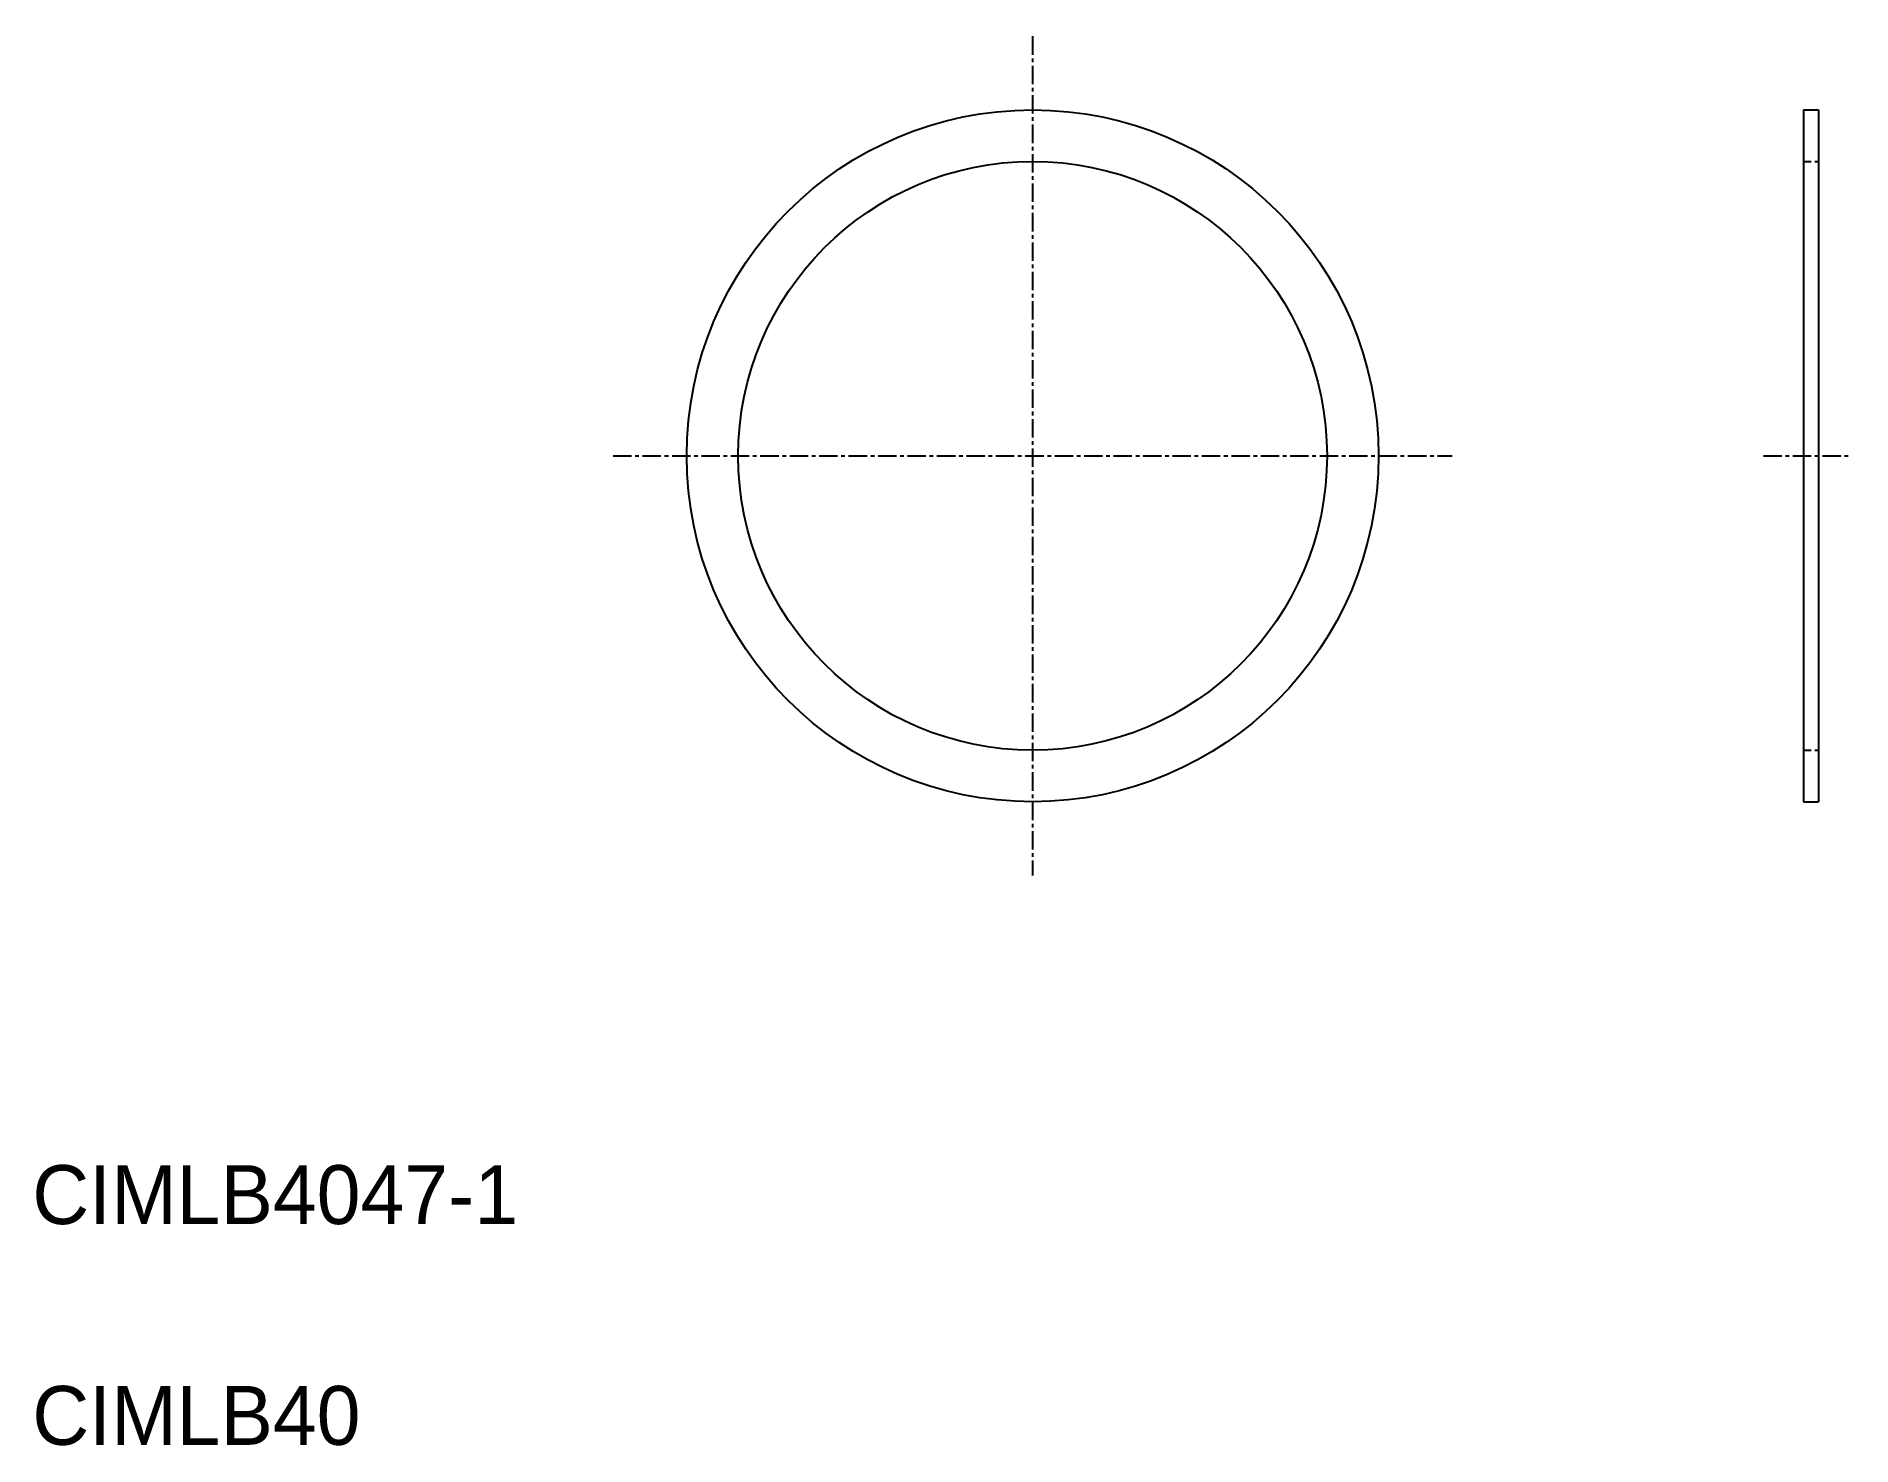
# Model space of a CAD drawing. Extents: x 10 to 134, y 10 to 106.
import ezdxf

# ---------------------------------------------------------------- set-up
doc = ezdxf.new("R2010")
doc.units = 0
doc.linetypes.add('CENTER', pattern=[2, 1.25, -0.25, 0.25, -0.25])
doc.linetypes.add('DASHED', pattern=[0.75, 0.5, -0.25])
doc.layers.get('0').update_dxf_attribs({"linetype": 'CONTINUOUS'})
doc.layers.add('CENTER', color=1, linetype='CENTER')

msp = doc.modelspace()

# ---------------------------------------------------------------- linework, layer by layer
at = {"color": 7, "linetype": 'CONTINUOUS'}
for p, q in [((130.34, 100.69), (130.34, 53.69)), ((130.34, 100.69), (131.34, 100.69)), ((131.34, 100.69), (131.34, 53.69)), ((130.34, 53.69), (131.34, 53.69))]:
    msp.add_line(p, q, dxfattribs=at)
at = {"color": 3, "linetype": 'DASHED'}
for p, q in [((130.34, 97.19), (131.34, 97.19)), ((130.34, 57.19), (131.34, 57.19))]:
    msp.add_line(p, q, dxfattribs=at)
msp.add_line((130.34, 77.19), (130.34, 77.19))
at = {"color": 7, "linetype": 'CONTINUOUS'}
for radius in [23.5, 20]:
    msp.add_circle((77.96, 77.19), radius, dxfattribs=at)
at = {"layer": 'CENTER', "color": 1, "linetype": 'CENTER'}
for p, q in [((77.96, 105.69), (77.96, 48.69)), ((49.46, 77.19), (106.46, 77.19)), ((127.61, 77.19), (133.6, 77.19))]:
    msp.add_line(p, q, dxfattribs=at)

# ---------------------------------------------------------------- texts
at = {"color": 7, "linetype": 'CONTINUOUS'}
for s, p in [('CIMLB4047-1', (10, 25)), ('CIMLB40', (10, 10))]:
    msp.add_text(s, height=4, dxfattribs=at).set_placement(p)

doc.saveas('drawing.dxf')
